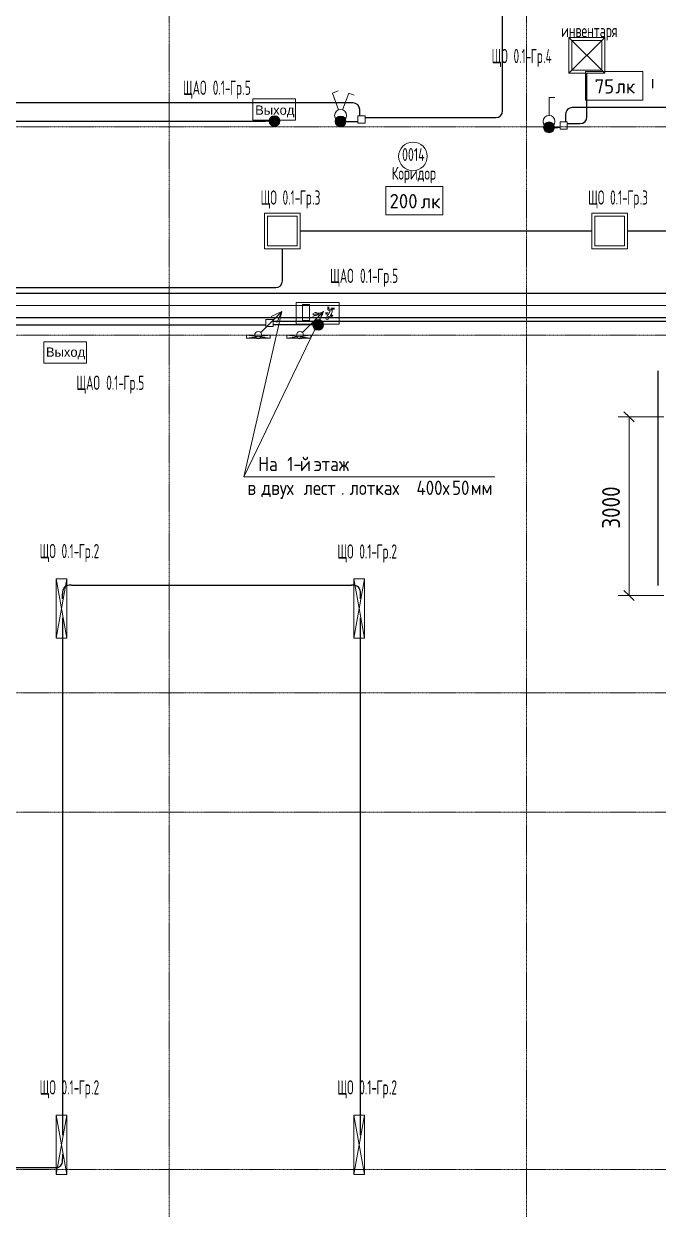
# Model space of a CAD drawing. Header units: millimetres. Extents: x -4730 to 98194, y -4296 to 93388.
# Drawn here: x 7059 to 17715, y 28333 to 48229 of the extents above; entities that cross this region are included whole.
import ezdxf

# ---------------------------------------------------------------- set-up
doc = ezdxf.new("R2010")
doc.units = ezdxf.units.MM
doc.linetypes.add('Линия сетки', pattern=[22.225, 12.7, -3.175, 3.175, -3.175])
for name, color, linetype, lineweight, true_color in [('Кабельные лотки', 5, 'Continuous', 25, 0x0000ff), ('Короба', 7, 'Continuous', 25, 0x008000), ('Опуск', 7, 'Continuous', 18, 0x007f00), ('Соединительные детали коробов', 7, 'Continuous', 25, 0x008000), ('Типовые аннотации', 5, 'Continuous', 18, 0x0000ff), ('Уклон', 7, 'Continuous', 18, 0x007f00)]:
    doc.layers.add(name, color=color, linetype=linetype, lineweight=lineweight, true_color=true_color)
for name, color, linetype, lineweight in [('Марки помещений', 7, 'Continuous', 9), ('Марки силовых электроприборов', 7, 'Continuous', 9), ('Осевая линия', 7, 'Continuous', 18), ('Оси', 7, 'Continuous', 9), ('Размеры', 7, 'Continuous', 9), ('Размеры-120', 7, 'Continuous', 9), ('Текстовые примечания', 7, 'Continuous', 9), ('Тонкие линии', 7, 'Continuous', 9)]:
    doc.layers.add(name, color=color, linetype=linetype, lineweight=lineweight)
doc.styles.add('Arial', font='arial.ttf', dxfattribs={"height": 156})
doc.styles.add('GOST Common', font='GOST_Common.ttf', dxfattribs={"width": 0.6, "height": 240})
doc.styles.add('GOST Common_1', font='GOST_Common.ttf', dxfattribs={"height": 240})
doc.styles.add('GOST Common_2', font='GOST_Common.ttf', dxfattribs={"width": 0.9, "height": 300})
doc.styles.add('GOST Common_4', font='GOST_Common.ttf', dxfattribs={"width": 0.7, "height": 216})
doc.styles.add('GOST Common_5', font='GOST_Common.ttf', dxfattribs={"width": 0.9, "height": 240})
doc.dimstyles.new('ADSK_Проверочный', dxfattribs={"dimscale": 304.8, "dimtxt": 301.714499, "dimasz": 0.556693, "dimexe": 0.590551, "dimexo": 0.590551, "dimgap": 0.19685, "dimtad": 1, "dimdec": 3, "dimrnd": 0.001, "dimdsep": 46, "dimtxsty": 'GOST Common_2', "dimblk1": 'OBLIQUE', "dimblk2": 'OBLIQUE', "dimsah": 1, "dimcen": 0.09, "dimazin": 0, "dimtfac": 1, "dimtdec": 4, "dimtix": 1, "dimtmove": 0, "dimatfit": 3, "dimfxl": 1, "dimtvp": 1, "dimtolj": 1, "dimtzin": 0, "dimarcsym": 2})

# ---------------------------------------------------------------- blocks, each defined once
blk = doc.blocks.new('M_Короб_ отвод - Плоский торец - ПВХ - Стандартная-2386742-Подвал')
at = {"layer": 'Соединительные детали коробов'}
for p, q in [((2894, 82640), (2856, 82640)), ((3006, 82640), (2894, 82640)), ((3006, 82640), (3006, 82640))]:
    blk.add_line(p, q, dxfattribs=at)
blk = doc.blocks.new('M_Короб_ отвод - Плоский торец - ПВХ - Стандартная-V1-Подвал')
at = {"layer": 'Соединительные детали коробов'}
for p, q in [((0, 111.95), (0, 150.05)), ((-150.05, 0), (-111.95, 0))]:
    blk.add_line(p, q, dxfattribs=at)
blk.add_arc((-111.95, 111.95), 111.95, 270, 0, dxfattribs=at)
blk = doc.blocks.new('M_Короб_ отвод - Плоский торец - ПВХ - Стандартная-2448549-Подвал')
at = {"layer": 'Соединительные детали коробов'}
for p, q in [((0, 112), (0, 150)), ((-150, 0), (-112, 0))]:
    blk.add_line(p, q, dxfattribs=at)
blk.add_arc((-112, 112), 112, 270, 0.0238, dxfattribs=at)
blk = doc.blocks.new('DIMBLOCK78-Подвал')
at = {"layer": 'Размеры-120'}
for p, q in [((17807, 41633), (17043, 41633)), ((17223, 41633), (17139, 41718)), ((17223, 38633), (17223, 41633)), ((17223, 41633), (17308, 41548)), ((17223, 41633), (17807, 41633)), ((17807, 38633), (17043, 38633)), ((17223, 38633), (17139, 38718)), ((17223, 38633), (17308, 38548)), ((17223, 38633), (17807, 38633))]:
    blk.add_line(p, q, dxfattribs=at)
at = {"layer": 'Размеры-120', "color": 0, "insert": (16771, 39754), "char_height": 300, "width": 908.21, "attachment_point": 1, "rotation": 90, "line_spacing_factor": 1.022761, "style": 'GOST Common_2'}
blk.add_mtext('3000', dxfattribs=at)
blk = doc.blocks.new('_Oblique')
at = {"color": 0, "linetype": 'ByBlock', "lineweight": -2}
blk.add_line((-0.5, -0.5), (0.5, 0.5), dxfattribs=at)
blk = doc.blocks.new('ADSK_Марка_Помещение - Номер Имя-85223-Подвал')
at = {"layer": 'Марки помещений'}
blk.add_circle((0, 0), 2, dxfattribs=at)
blk = doc.blocks.new('Морка помещения_освещённость_ - Морка помещения_освещённость_-1484368-Подвал')
at = {"layer": 'Марки помещений', "color": 190, "true_color": 0x8000ff}
for p, q in [((-4, 0), (-4, 4)), ((-4, 4), (4, 4)), ((4, 4), (4, 0)), ((4, 0), (-4, 0))]:
    blk.add_line(p, q, dxfattribs=at)

msp = doc.modelspace()

# ---------------------------------------------------------------- hatches: boundary and pattern name
at = {"layer": 'Опуск'}
h = msp.add_hatch(color=256, dxfattribs=at)
edge = h.paths.add_edge_path(flags=0)
edge.add_arc((11270, 46595), 90, 180, 360)
edge.add_arc((11270, 46595), 90, 0, 180)
h = msp.add_hatch(color=256, dxfattribs=at)
edge = h.paths.add_edge_path(flags=0)
edge.add_arc((12380, 46590), 90, 180, 360)
edge.add_arc((12380, 46590), 90, 0, 180)
h = msp.add_hatch(color=256, dxfattribs=at)
edge = h.paths.add_edge_path(flags=0)
edge.add_arc((15880, 46490), 90, 180, 360)
edge.add_arc((15880, 46490), 90, 0, 180)
h = msp.add_hatch(color=256, dxfattribs=at)
edge = h.paths.add_edge_path(flags=0)
edge.add_arc((12001.7715, 43175), 90, 180, 360)
edge.add_arc((12001.7715, 43175), 90, 0, 180)

# ---------------------------------------------------------------- linework, layer by layer
at = {"layer": 'Кабельные лотки'}
for p, q in [((33645, 43700), (5200, 43700)), ((5200, 43300), (33645, 43300))]:
    msp.add_line(p, q, dxfattribs=at)
at = {"layer": 'Короба'}
for p, q in [((15100, 46803.05), (15100, 67199.95)), ((16517.4437, 46703.05), (16517.4437, 47401.9038)), ((12550.5318, 46900), (3380.5818, 46900)), ((18484.8361, 46821.5), (16307.9361, 46821.5)), ((3910, 46595), (11119.95, 46595)), ((12530.05, 46590), (12672.0818, 46590)), ((12700.5818, 46681.5), (12700.5818, 46749.95)), ((12792.0818, 46653), (14949.95, 46653)), ((16157.8861, 46671.45), (16157.8861, 46581.5)), ((16066.3861, 46490), (16030.05, 46490)), ((16186.3861, 46553), (16367.3937, 46553)), ((11699.764, 44752.2126), (16604.764, 44752.2126)), ((17199.764, 44752.2126), (22104.764, 44752.2126)), ((11402.264, 43950.05), (11402.264, 44454.7126)), ((1212.314, 43800), (11252.214, 43800)), ((11245.5826, 43238), (28725.5826, 43238)), ((3468.05, 43175), (11125.5826, 43175)), ((11851.7215, 43175), (11245.5826, 43175)), ((17715, 38802.145), (17715, 42402.045)), ((7862.5418, 38805.0769), (12562.3954, 38805.0146)), ((7712.4918, 38578.8269), (7712.4918, 38655.0269)), ((12712.4918, 38578.8269), (12712.4918, 38654.9804)), ((7712.4918, 38258.8269), (7712.4918, 29578.8269)), ((12712.4918, 29578.8269), (12712.4918, 38258.8269)), ((7712.4918, 29258.8269), (7712.4918, 29182.6734)), ((2862.5418, 29032.5769), (7562.3954, 29032.6392))]:
    msp.add_line(p, q, dxfattribs=at)
at = {"layer": 'Опуск'}
for centre, start, end in [((11270, 46595), 0, 180), ((11270, 46595), 180, 0), ((12380, 46590), 0, 180), ((12380, 46590), 180, 0), ((15880, 46490), 0, 180), ((15880, 46490), 180, 0), ((12001.7715, 43175), 0, 180), ((12001.7715, 43175), 180, 0)]:
    msp.add_arc(centre, 90, start, end, dxfattribs=at)
at = {"layer": 'Осевая линия'}
msp.add_line((5200, 43500), (33645, 43500), dxfattribs=at)
at = {"layer": 'Оси', "linetype": 'Линия сетки'}
for p, q in [((9500, 93388.3703), (9500, -3096.3487)), ((15500, 93388.3703), (15500, -3096.3487)), ((98194.2682, 46500), (-3530.0173, 46500)), ((98194.2682, 43000), (-3530.0173, 43000)), ((98194.2682, 37000), (-3530.0173, 37000)), ((98194.2682, 35000), (-3530.0173, 35000)), ((98194.2682, 29000), (-3530.0173, 29000))]:
    msp.add_line(p, q, dxfattribs=at)
at = {"layer": 'Типовые аннотации'}
for p, q in [((16215.1797, 47999.4038), (16815.1797, 47999.4038)), ((16215.1797, 47399.4038), (16215.1797, 47999.4038)), ((16215.1797, 47999.4038), (16815.1797, 47399.4038)), ((16215.1797, 47399.4038), (16815.1797, 47999.4038)), ((16815.1797, 47999.4038), (16815.1797, 47399.4038)), ((16265.1797, 47949.4038), (16765.1797, 47949.4038)), ((16265.1797, 47449.4038), (16265.1797, 47949.4038)), ((16765.1797, 47949.4038), (16765.1797, 47449.4038)), ((16815.1797, 47399.4038), (16215.1797, 47399.4038)), ((16765.1797, 47449.4038), (16265.1797, 47449.4038)), ((12243.1919, 47066.5204), (12337.1612, 47100.7224)), ((12345.798, 46784.6126), (12243.1919, 47066.5204)), ((12414.202, 46784.6126), (12516.8081, 47066.5204)), ((12610.7773, 47032.3184), (12516.8081, 47066.5204)), ((15880, 46690.6433), (15880, 46990.6433)), ((15980, 46990.6433), (15880, 46990.6433)), ((11100, 45052.2126), (11700, 45052.2126)), ((11100, 44452.2126), (11100, 45052.2126)), ((11150, 45002.2126), (11650, 45002.2126)), ((11150, 44502.2126), (11150, 45002.2126)), ((11650, 45002.2126), (11650, 44502.2126)), ((11700, 45052.2126), (11700, 44452.2126)), ((16600, 45052.2126), (17200, 45052.2126)), ((16600, 44452.2126), (16600, 45052.2126)), ((16650, 45002.2126), (17150, 45002.2126)), ((16650, 44502.2126), (16650, 45002.2126)), ((17150, 45002.2126), (17150, 44502.2126)), ((17200, 45052.2126), (17200, 44452.2126)), ((11700, 44452.2126), (11100, 44452.2126)), ((11650, 44502.2126), (11150, 44502.2126)), ((17200, 44452.2126), (16600, 44452.2126)), ((17150, 44502.2126), (16650, 44502.2126)), ((7603.2449, 38915), (7783.2449, 38915)), ((7603.2449, 37915), (7603.2449, 38915)), ((7783.2449, 38915), (7603.2449, 37915)), ((7603.2449, 38915), (7783.2449, 37915)), ((7783.2449, 38915), (7783.2449, 37915)), ((12603.2449, 38915), (12783.2449, 38915)), ((12603.2449, 37915), (12603.2449, 38915)), ((12783.2449, 38915), (12603.2449, 37915)), ((12603.2449, 38915), (12783.2449, 37915)), ((12783.2449, 38915), (12783.2449, 37915)), ((7783.2449, 37915), (7603.2449, 37915)), ((12783.2449, 37915), (12603.2449, 37915)), ((7603.2449, 29915), (7783.2449, 29915)), ((7603.2449, 28915), (7603.2449, 29915)), ((7783.2449, 29915), (7603.2449, 28915)), ((7603.2449, 29915), (7783.2449, 28915)), ((7783.2449, 29915), (7783.2449, 28915)), ((12603.2449, 29915), (12783.2449, 29915)), ((12603.2449, 28915), (12603.2449, 29915)), ((12783.2449, 29915), (12603.2449, 28915)), ((12603.2449, 29915), (12783.2449, 28915)), ((12783.2449, 29915), (12783.2449, 28915)), ((7783.2449, 28915), (7603.2449, 28915)), ((12783.2449, 28915), (12603.2449, 28915))]:
    msp.add_line(p, q, dxfattribs=at)
at = {"layer": 'Типовые аннотации', "color": 96, "true_color": 0x008000}
for p, q in [((10904.9821, 46608.2548), (10904.9821, 46968.2548)), ((10904.9821, 46968.2548), (11624.9821, 46968.2548)), ((11624.9821, 46968.2548), (11624.9821, 46608.2548)), ((11624.9821, 46608.2548), (10904.9821, 46608.2548)), ((11636.7536, 43188.2548), (11636.7536, 43548.2548)), ((11636.7536, 43548.2548), (12356.7536, 43548.2548)), ((11858.1305, 43514.406), (11738.1305, 43514.406)), ((11738.1305, 43514.406), (11738.1305, 43250.406)), ((11858.1305, 43250.406), (11858.1305, 43514.406)), ((11953.0171, 43382.2023), (11911.4479, 43358.2023)), ((11977.0171, 43382.2023), (11953.0171, 43382.2023)), ((11956.2325, 43370.2023), (11977.0171, 43382.2023)), ((12128.0737, 43380.0183), (12170.0737, 43380.0183)), ((12164.5045, 43431.9798), (12164.5045, 43479.9798)), ((12206.0737, 43407.9798), (12164.5045, 43431.9798)), ((12170.0737, 43345.626), (12206.0737, 43407.9798)), ((12182.5045, 43479.9798), (12182.5045, 43442.3721)), ((12182.5045, 43442.3721), (12222.0352, 43419.5491)), ((12240.0352, 43388.3721), (12204.0352, 43326.0183)), ((12222.0352, 43419.5491), (12222.0352, 43454.3721)), ((12222.0352, 43454.3721), (12276.0352, 43454.3721)), ((12276.0352, 43436.3721), (12240.0352, 43436.3721)), ((12240.0352, 43436.3721), (12240.0352, 43388.3721)), ((12356.7536, 43548.2548), (12356.7536, 43188.2548)), ((12356.7536, 43188.2548), (11636.7536, 43188.2548)), ((11738.1305, 43250.406), (11858.1305, 43250.406)), ((11911.4479, 43358.2023), (11953.0171, 43334.2023)), ((11953.0171, 43334.2023), (11977.0171, 43334.2023)), ((12076.2325, 43370.2023), (11956.2325, 43370.2023)), ((11977.0171, 43334.2023), (11956.2325, 43346.2023)), ((11956.2325, 43346.2023), (12076.2325, 43346.2023)), ((12076.2325, 43346.2023), (12076.2325, 43370.2023)), ((12152.0737, 43362.0183), (12128.0737, 43362.0183)), ((12152.0737, 43332.0183), (12152.0737, 43362.0183)), ((12193.6429, 43308.0183), (12152.0737, 43332.0183)), ((12229.6429, 43308.0183), (12193.6429, 43308.0183)), ((12219.2506, 43326.0183), (12232.0544, 43348.1952)), ((12247.6429, 43339.1952), (12229.6429, 43308.0183)), ((7395.0179, 42531.7452), (7395.0179, 42891.7452)), ((7395.0179, 42891.7452), (8115.0179, 42891.7452)), ((8115.0179, 42891.7452), (8115.0179, 42531.7452)), ((8115.0179, 42531.7452), (7395.0179, 42531.7452))]:
    msp.add_line(p, q, dxfattribs=at)
at = {"layer": 'Типовые аннотации', "color": 7}
for p, q in [((12672.0818, 46681.5), (12792.0818, 46681.5)), ((12672.0818, 46561.5), (12672.0818, 46681.5)), ((12792.0818, 46561.5), (12672.0818, 46561.5)), ((12792.0818, 46681.5), (12792.0818, 46561.5)), ((16066.3861, 46581.5), (16186.3861, 46581.5)), ((16066.3861, 46461.5), (16066.3861, 46581.5)), ((16186.3861, 46581.5), (16186.3861, 46461.5)), ((16186.3861, 46461.5), (16066.3861, 46461.5)), ((11125.5826, 43266.5), (11245.5826, 43266.5)), ((11125.5826, 43146.5), (11125.5826, 43266.5)), ((11245.5826, 43266.5), (11245.5826, 43146.5)), ((11245.5826, 43146.5), (11125.5826, 43146.5))]:
    msp.add_line(p, q, dxfattribs=at)
at = {"layer": 'Типовые аннотации'}
for centre in [(12380, 46690.6433), (15880, 46590.6433)]:
    msp.add_circle(centre, 100, dxfattribs=at)
at = {"layer": 'Типовые аннотации', "color": 96, "true_color": 0x008000}
msp.add_circle((12154.0764, 43287.4871), 24, dxfattribs=at)
at = {"layer": 'Тонкие линии'}
for p, q in [((10756.1205, 40623.3362), (11394.0193, 43398.4652)), ((12094.0193, 43398.4652), (10756.1205, 40623.3362)), ((11040.4659, 43044.9118), (11394.0193, 43398.4652)), ((11394.0193, 43398.4652), (11212.7577, 43313.9415)), ((11394.0193, 43398.4652), (11309.4956, 43217.2036)), ((11740.4659, 43044.9118), (12094.0193, 43398.4652)), ((12094.0193, 43398.4652), (11912.7577, 43313.9415)), ((12094.0193, 43398.4652), (12009.4956, 43217.2036)), ((10756.1205, 40623.3362), (14969.4256, 40623.3362))]:
    msp.add_line(p, q, dxfattribs=at)
for centre in [(10998.0395, 43002.4854), (11698.0395, 43002.4854)]:
    msp.add_circle(centre, 60, dxfattribs=at)
at = {"layer": 'Уклон'}
for p, q in [((11198.0395, 43002.4854), (10798.0395, 42952.4854)), ((10798.0395, 43002.4854), (11198.0395, 42952.4854)), ((10798.0395, 43002.4854), (11198.0395, 43002.4854)), ((10798.0395, 42952.4854), (10798.0395, 43002.4854)), ((11198.0395, 43002.4854), (11198.0395, 42952.4854)), ((11878.0395, 43002.4854), (11478.0395, 42952.4854)), ((11478.0395, 43002.4854), (11878.0395, 42952.4854)), ((11478.0395, 43002.4854), (11878.0395, 43002.4854)), ((11478.0395, 42952.4854), (11478.0395, 43002.4854)), ((11878.0395, 43002.4854), (11878.0395, 42952.4854)), ((11198.0395, 42952.4854), (10798.0395, 42952.4854)), ((11878.0395, 42952.4854), (11478.0395, 42952.4854))]:
    msp.add_line(p, q, dxfattribs=at)

# ---------------------------------------------------------------- block references
at = {"layer": 'Марки помещений', "color": 190, "true_color": 0x8000ff, "xscale": 120, "yscale": 120, "zscale": 120}
for p in [(16975.0022, 46946.0587), (13617.9163, 45019.3726)]:
    msp.add_blockref('Морка помещения_освещённость_ - Морка помещения_освещённость_-1484368-Подвал', p, dxfattribs=at)
at = {"layer": 'Марки помещений', "xscale": 120, "yscale": 120, "zscale": 120}
msp.add_blockref('ADSK_Марка_Помещение - Номер Имя-85223-Подвал', (13594.4056, 46002.0938), dxfattribs=at)
at = {"layer": 'Соединительные детали коробов'}
for name, p, rotation in [('M_Короб_ отвод - Плоский торец - ПВХ - Стандартная-2386742-Подвал', (100257.5, 44293.9886), 90), ('M_Короб_ отвод - Плоский торец - ПВХ - Стандартная-V1-Подвал', (12700.5818, 46900), 90), ('M_Короб_ отвод - Плоский торец - ПВХ - Стандартная-V1-Подвал', (16157.8861, 46821.5), 180), ('M_Короб_ отвод - Плоский торец - ПВХ - Стандартная-2386742-Подвал', (15386.0114, 129230), 180), ('M_Короб_ отвод - Плоский торец - ПВХ - Стандартная-2386742-Подвал', (18886.0114, 129130), 180), ('M_Короб_ отвод - Плоский торец - ПВХ - Стандартная-V1-Подвал', (7712.4918, 38805.0769), 180), ('M_Короб_ отвод - Плоский торец - ПВХ - Стандартная-2448549-Подвал', (12712.4918, 38805.0769), 90), ('M_Короб_ отвод - Плоский торец - ПВХ - Стандартная-2448549-Подвал', (7712.4918, 29032.5769), 359.9762271176463)]:
    msp.add_blockref(name, p, dxfattribs=dict(at, rotation=rotation))
for name, p in [('M_Короб_ отвод - Плоский торец - ПВХ - Стандартная-V1-Подвал', (15100, 46653)), ('M_Короб_ отвод - Плоский торец - ПВХ - Стандартная-2386742-Подвал', (8263.9886, -36045)), ('M_Короб_ отвод - Плоский торец - ПВХ - Стандартная-V1-Подвал', (16517.4437, 46553)), ('M_Короб_ отвод - Плоский торец - ПВХ - Стандартная-V1-Подвал', (11402.264, 43800)), ('M_Короб_ отвод - Плоский торец - ПВХ - Стандартная-2386742-Подвал', (8995.7602, -39465))]:
    msp.add_blockref(name, p, dxfattribs=at)

# ---------------------------------------------------------------- texts
at = {"layer": 'Марки помещений', "char_height": 216, "attachment_point": 1, "style": 'GOST Common_4'}
for s, insert, width in [('инвентаря', (16083.0519, 48219.7426), 1205.417325), ('0014', (13412.4921, 46142.1153), 491.594775), ('Коридор', (13240.2921, 45827.3187), 909.113625)]:
    msp.add_mtext(s, dxfattribs=dict(at, insert=insert, width=width))
at = {"layer": 'Марки помещений', "color": 190, "true_color": 0x8000ff, "char_height": 240, "attachment_point": 1, "style": 'GOST Common_1'}
for s, insert, width in [('75', (16646.5183, 47297.7707), 423.291), ('лк', (16995.7683, 47297.7707), 413.67075), ('200', (13201.8325, 45371.0845), 634.9365), ('лк', (13725.7075, 45371.0845), 413.67075)]:
    msp.add_mtext(s, dxfattribs=dict(at, insert=insert, width=width))
at = {"layer": 'Марки силовых электроприборов', "char_height": 240, "attachment_point": 1, "style": 'GOST Common'}
for s, insert, width in [('ЩО', (14915.6003, 47806.5563), 340.55685), (' 0.1-', (15196.5878, 47806.5563), 455.99985), ('Гр', (15572.8253, 47806.5563), 253.9746), ('.4', (15782.3753, 47806.5563), 196.2531), ('ЩАО', (9731.7653, 47275.1824), 502.17705), (' 0.1-', (10146.1028, 47275.1824), 455.99985), ('Гр', (10522.3403, 47275.1824), 253.9746), ('.5', (10731.8903, 47275.1824), 178.93665), ('ЩО', (11037.1253, 45432.395), 340.55685), (' 0.1-', (11318.1128, 45432.395), 455.99985), ('Гр', (11694.3503, 45432.395), 253.9746), ('.3', (11903.9003, 45432.395), 173.1645), ('ЩО', (16537.1253, 45432.395), 340.55685), (' 0.1-', (16818.1128, 45432.395), 455.99985), ('Гр', (17194.3503, 45432.395), 253.9746), ('.3', (17403.9003, 45432.395), 173.1645), ('ЩАО', (12204.2453, 44118.2616), 502.17705), (' 0.1-', (12618.5828, 44118.2616), 455.99985), ('Гр', (12994.8203, 44118.2616), 253.9746), ('.5', (13204.3703, 44118.2616), 178.93665), ('ЩАО', (7942.7897, 42323.8783), 502.17705), (' 0.1-', (8357.1272, 42323.8783), 455.99985), ('Гр', (8733.3647, 42323.8783), 253.9746), ('.5', (8942.9147, 42323.8783), 178.93665), ('ЩО', (7325.5863, 39499.0093), 340.55685), (' 0.1-', (7606.5738, 39499.0093), 455.99985), ('Гр', (7982.8113, 39499.0093), 253.9746), ('.2', (8192.3613, 39499.0093), 178.93665), ('ЩО', (12325.5863, 39492.124), 340.55685), (' 0.1-', (12606.5738, 39492.124), 455.99985), ('Гр', (12982.8113, 39492.124), 253.9746), ('.2', (13192.3613, 39492.124), 178.93665), ('ЩО', (7325.5863, 30499.0093), 340.55685), (' 0.1-', (7606.5738, 30499.0093), 455.99985), ('Гр', (7982.8113, 30499.0093), 253.9746), ('.2', (8192.3613, 30499.0093), 178.93665), ('ЩО', (12325.5863, 30499.0093), 340.55685), (' 0.1-', (12606.5738, 30499.0093), 455.99985), ('Гр', (12982.8113, 30499.0093), 253.9746), ('.2', (13192.3613, 30499.0093), 178.93665)]:
    msp.add_mtext(s, dxfattribs=dict(at, insert=insert, width=width))
at = {"layer": 'Текстовые примечания', "char_height": 240, "attachment_point": 1, "style": 'GOST Common_5'}
for s, insert, width in [('На', (10995.9029, 40960.9748), 432.91125), (' 1-', (11353.0904, 40960.9748), 415.5948), ('\\fGOST Common|b0|i0|c204|p34|;\\W.9;й', (11695.9904, 40960.9748), 190.48095), ('\\fGOST Common|b0|i0|c204|p34|;\\W.9; ', (11853.1529, 40960.9748), 95.240475), ('этаж', (11931.7342, 40960.9748), 874.480725), ('\\fGOST Common|b0|i0|c204|p34|;\\W.9;в', (10815.9029, 40560.9748), 190.48095), ('\\fGOST Common|b0|i0|c204|p34|;\\W.9; ', (10973.0654, 40560.9748), 95.240475), ('двух', (11051.6467, 40560.9748), 761.9238), ('\\fGOST Common|b0|i0|c204|p34|;\\W.9; ', (11680.2967, 40560.9748), 95.240475), ('лест', (11758.8779, 40560.9748), 761.9238), ('лотках', (12530.4029, 40560.9748), 1203.493275), (' 400', (13523.3842, 40560.9748), 692.658), ('\\fGOST Common|b0|i0|c204|p34|;\\W.9;х', (14094.8842, 40560.9748), 190.48095), ('50', (14252.0467, 40560.9748), 380.9619), ('мм', (14566.3717, 40560.9748), 432.91125), ('. ', (12387.5279, 40560.9748), 173.1645)]:
    msp.add_mtext(s, dxfattribs=dict(at, insert=insert, width=width))
at = {"layer": 'Типовые аннотации', "color": 96, "lineweight": 9, "true_color": 0x008000, "char_height": 156, "width": 769.62, "attachment_point": 1, "style": 'Arial'}
for insert in [(10945.125, 46857.4194), (7431.675, 42796.2306)]:
    msp.add_mtext('Выход', dxfattribs=dict(at, insert=insert))

# ---------------------------------------------------------------- dimensions: what is measured, and where the dimension line sits
at = {"layer": 'Размеры'}
dim = msp.add_linear_dim(base=(17223.4783, 41632.8481), p1=(17987.117, 38632.8481), p2=(17987.117, 41632.8481), angle=90, dimstyle='ADSK_Проверочный', override={"dimpost": '<>', "dimfxl": 3000}, dxfattribs=at)
dim.commit()
dim.dimension.update_dxf_attribs({"geometry": 'DIMBLOCK78-Подвал', "text_midpoint": (17013.4783, 40132.8481)})

doc.saveas('drawing.dxf')
